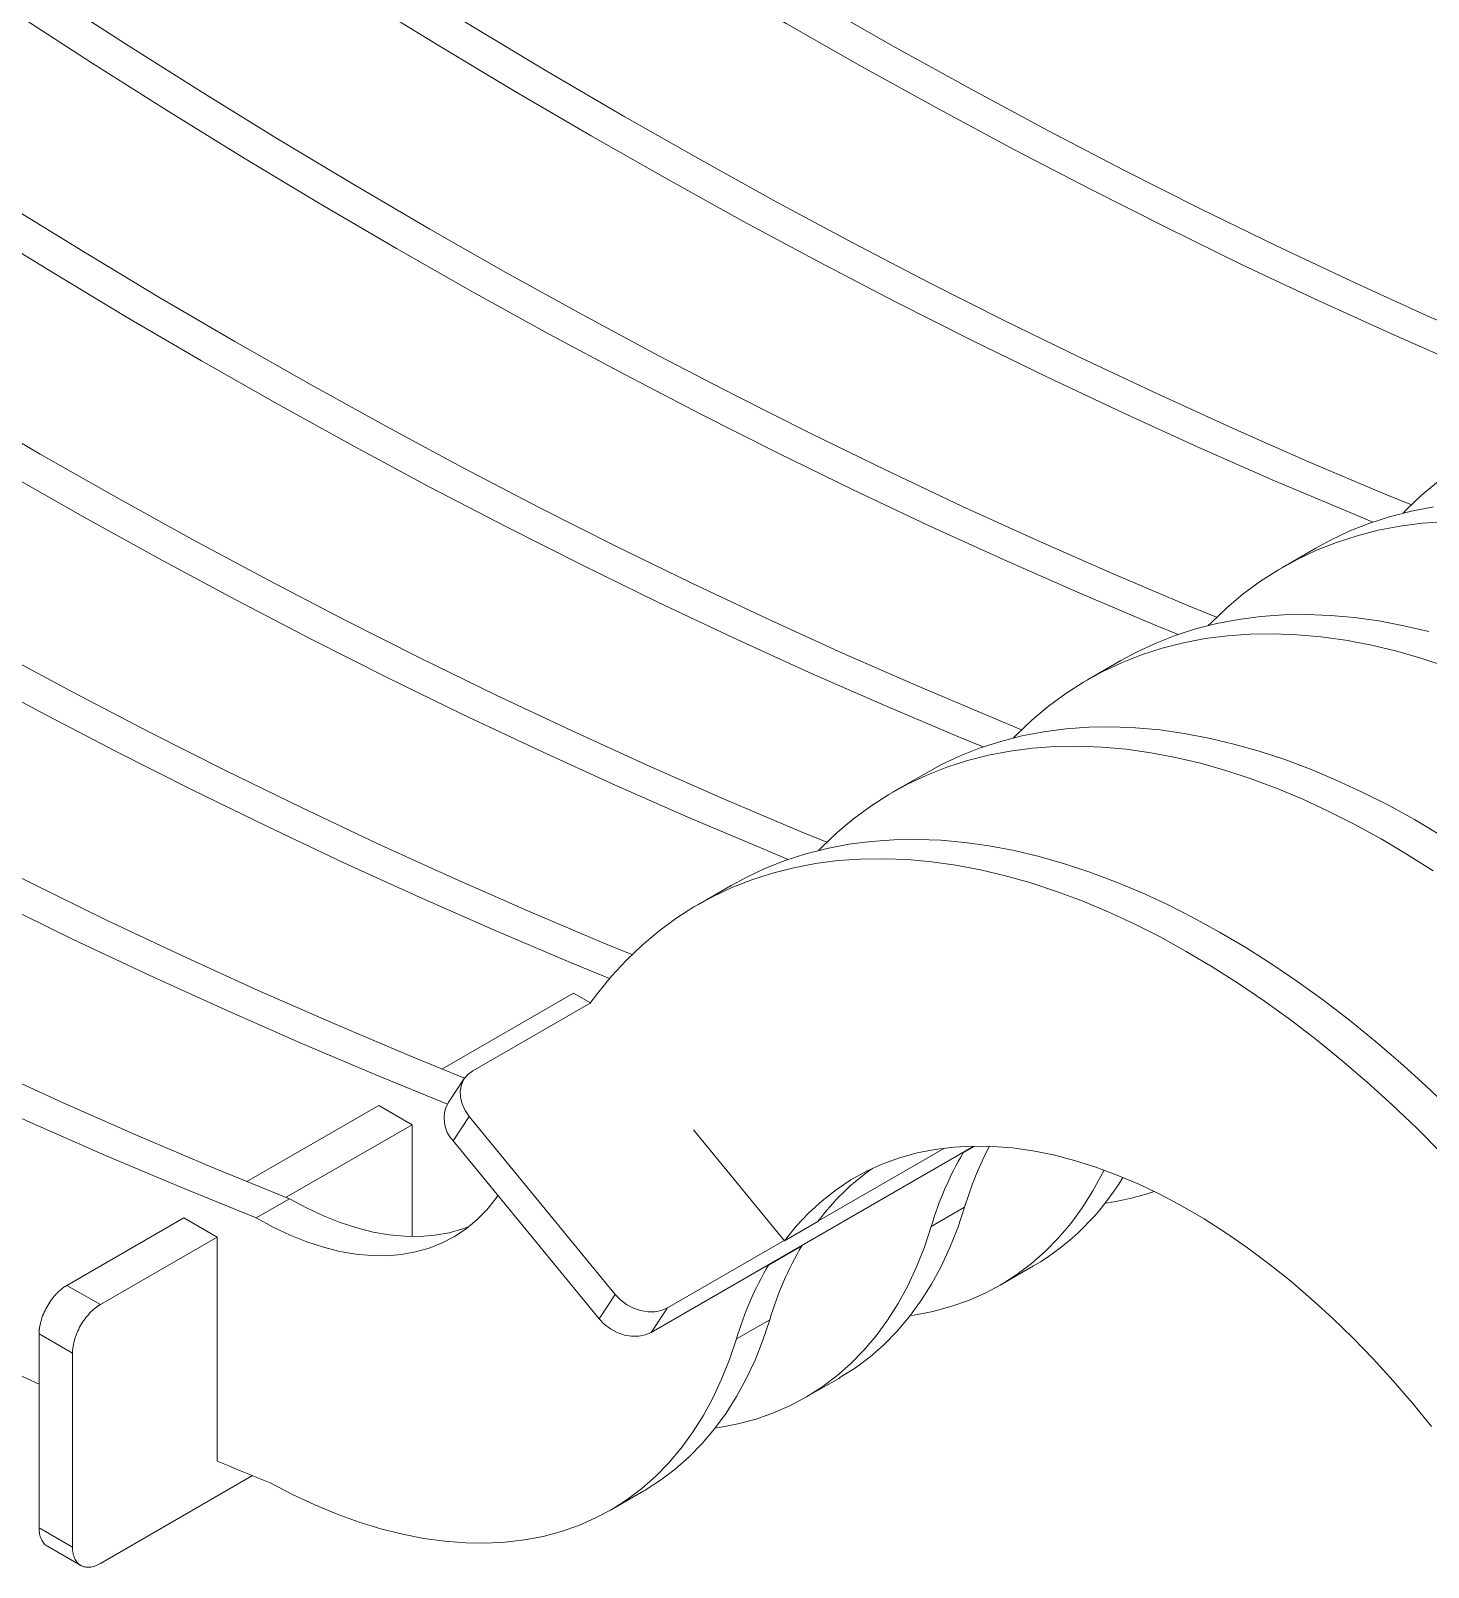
# Model space of a CAD drawing. Header units: millimetres. Extents: x -1732 to 6309, y -3588 to 3891.
# Drawn here: x 5454.2 to 5809.2, y 2510.4 to 2900.8 of the extents above; entities that cross this region are included whole.
import ezdxf

# ---------------------------------------------------------------- set-up
doc = ezdxf.new("R2010")
doc.units = ezdxf.units.MM

msp = doc.modelspace()

# ---------------------------------------------------------------- linework, layer by layer
at = {"color": 7, "linetype": 'Continuous', "lineweight": 15}
for p, q in [((5780.66, 2769.37), (5772.18, 2764.47)), ((5731.17, 2740.8), (5722.68, 2735.9)), ((5681.67, 2712.22), (5673.18, 2707.32)), ((5632.17, 2683.65), (5623.69, 2678.75)), ((5592.11, 2656.31), (5558.66, 2637)), ((5596.4, 2653.84), (5592.11, 2656.31)), ((5596.36, 2653.77), (5566.52, 2636.54)), ((5564.37, 2634.55), (5560.25, 2628.37)), ((5542.62, 2627.74), (5509.16, 2608.42)), ((5551.1, 2622.84), (5542.62, 2627.74)), ((5565.63, 2624.93), (5561.5, 2618.74)), ((5565.63, 2624.93), (5602.71, 2579.72)), ((5551.1, 2622.84), (5519.14, 2604.39)), ((5551.1, 2622.84), (5551.1, 2594.42)), ((5645.73, 2593.33), (5622.6, 2621.53)), ((5561.5, 2618.74), (5598.59, 2573.54)), ((5611.84, 2570.08), (5693.84, 2617.42)), ((5654.37, 2598.44), (5686.37, 2616.92)), ((5694.05, 2617.42), (5691.1, 2615.72)), ((5691.04, 2615.8), (5691.1, 2615.72)), ((5511.5, 2599.15), (5519.99, 2604.05)), ((5682.98, 2596.97), (5691.46, 2601.87)), ((5493.12, 2599.17), (5463.42, 2582.02)), ((5501.6, 2594.27), (5493.12, 2599.17)), ((5645.73, 2593.33), (5654.21, 2598.23)), ((5501.6, 2594.27), (5471.91, 2577.12)), ((5501.6, 2594.27), (5501.6, 2561.37)), ((5615.96, 2576.27), (5645.66, 2593.41)), ((5650.09, 2592.05), (5641.6, 2587.15)), ((5650.02, 2592.13), (5650.09, 2592.05)), ((5641.54, 2587.23), (5641.6, 2587.15)), ((5700.49, 2582.07), (5708.98, 2586.97)), ((5471.91, 2577.12), (5463.42, 2582.02)), ((5602.71, 2579.72), (5598.59, 2573.54)), ((5615.96, 2576.27), (5611.84, 2570.08)), ((5633.48, 2568.4), (5641.96, 2573.3)), ((5464.84, 2564.79), (5456.35, 2569.69)), ((5456.35, 2569.69), (5456.35, 2520.4)), ((5464.84, 2564.79), (5464.84, 2515.5)), ((5501.6, 2537.33), (5501.6, 2561.37)), ((5650.99, 2553.49), (5659.48, 2558.39)), ((5471.91, 2511.34), (5510.56, 2533.66)), ((5601.5, 2524.92), (5609.98, 2529.82)), ((5464.84, 2515.5), (5456.35, 2520.4)), ((5458.45, 2515.75), (5466.93, 2510.85))]:
    msp.add_line(p, q, dxfattribs=at)
at = {"color": 7, "linetype": 'Continuous', "lineweight": 15, "flags": 128}
for points in [[(5854.44, 2808.94), (5847.34, 2811.86), (5828.18, 2819.98), (5808.97, 2828.43), (5789.74, 2837.2), (5770.49, 2846.29), (5751.21, 2855.71), (5731.91, 2865.45), (5712.6, 2875.51), (5693.27, 2885.88), (5673.94, 2896.57), (5654.6, 2907.58), (5635.27, 2918.89), (5615.94, 2930.51), (5596.61, 2942.44), (5577.3, 2954.67), (5558, 2967.21), (5538.72, 2980.04), (5519.46, 2993.17), (5500.23, 3006.59), (5481.03, 3020.31), (5461.86, 3034.31), (5442.73, 3048.6)], [(5844.66, 2804.57), (5838.86, 2806.96), (5819.69, 2815.08), (5800.49, 2823.53), (5781.26, 2832.3), (5762, 2841.39), (5742.72, 2850.81), (5723.42, 2860.55), (5704.11, 2870.61), (5684.79, 2880.99), (5665.45, 2891.68), (5646.12, 2902.68), (5626.78, 2913.99), (5607.45, 2925.61), (5588.13, 2937.54), (5568.81, 2949.77), (5549.51, 2962.31), (5530.23, 2975.14), (5510.98, 2988.27), (5491.74, 3001.69), (5472.54, 3015.41), (5453.38, 3029.41), (5434.24, 3043.7)], [(5804.94, 2780.36), (5797.84, 2783.29), (5778.68, 2791.41), (5759.48, 2799.85), (5740.25, 2808.62), (5720.99, 2817.72), (5701.71, 2827.14), (5682.41, 2836.88), (5663.1, 2846.94), (5643.77, 2857.31), (5624.44, 2868), (5605.11, 2879), (5585.77, 2890.32), (5566.44, 2901.94), (5547.11, 2913.87), (5527.8, 2926.1), (5508.5, 2938.63), (5489.22, 2951.46), (5469.96, 2964.59), (5450.73, 2978.02), (5431.53, 2991.73), (5412.36, 3005.74), (5393.23, 3020.03)], [(5795.16, 2775.99), (5789.36, 2778.39), (5770.19, 2786.51), (5750.99, 2794.95), (5731.76, 2803.72), (5712.5, 2812.82), (5693.22, 2822.24), (5673.93, 2831.98), (5654.61, 2842.04), (5635.29, 2852.41), (5615.96, 2863.1), (5596.62, 2874.1), (5577.29, 2885.42), (5557.95, 2897.04), (5538.63, 2908.97), (5519.31, 2921.2), (5500.02, 2933.73), (5480.74, 2946.57), (5461.48, 2959.7), (5442.25, 2973.12), (5423.05, 2986.83), (5403.88, 3000.84), (5384.75, 3015.13)], [(5755.44, 2751.79), (5748.35, 2754.71), (5729.18, 2762.83), (5709.98, 2771.28), (5690.75, 2780.05), (5671.49, 2789.14), (5652.21, 2798.56), (5632.91, 2808.3), (5613.6, 2818.36), (5594.28, 2828.74), (5574.94, 2839.43), (5555.61, 2850.43), (5536.27, 2861.74), (5516.94, 2873.36), (5497.62, 2885.29), (5478.3, 2897.52), (5459, 2910.06), (5439.72, 2922.89), (5420.47, 2936.02), (5401.24, 2949.44), (5382.03, 2963.16), (5362.87, 2977.16), (5343.73, 2991.45)], [(5745.67, 2747.42), (5739.86, 2749.81), (5720.69, 2757.93), (5701.49, 2766.38), (5682.26, 2775.15), (5663.01, 2784.25), (5643.73, 2793.66), (5624.43, 2803.4), (5605.12, 2813.46), (5585.79, 2823.84), (5566.46, 2834.53), (5547.12, 2845.53), (5527.79, 2856.84), (5508.46, 2868.47), (5489.13, 2880.39), (5469.82, 2892.63), (5450.52, 2905.16), (5431.24, 2917.99), (5411.98, 2931.12), (5392.75, 2944.54), (5373.55, 2958.26), (5354.38, 2972.26), (5335.25, 2986.55)], [(5705.94, 2723.21), (5698.85, 2726.14), (5679.68, 2734.26), (5660.48, 2742.7), (5641.25, 2751.47), (5621.99, 2760.57), (5602.71, 2769.99), (5583.42, 2779.73), (5564.1, 2789.79), (5544.78, 2800.16), (5525.45, 2810.85), (5506.11, 2821.85), (5486.78, 2833.17), (5467.44, 2844.79), (5448.12, 2856.72), (5428.81, 2868.95), (5409.51, 2881.48), (5390.23, 2894.32), (5370.97, 2907.45), (5351.74, 2920.87), (5332.54, 2934.58), (5313.37, 2948.59), (5294.24, 2962.88)], [(5696.17, 2718.84), (5690.36, 2721.24), (5671.2, 2729.36), (5652, 2737.8), (5632.77, 2746.58), (5613.51, 2755.67), (5594.23, 2765.09), (5574.93, 2774.83), (5555.62, 2784.89), (5536.29, 2795.26), (5516.96, 2805.95), (5497.63, 2816.96), (5478.29, 2828.27), (5458.96, 2839.89), (5439.63, 2851.82), (5420.32, 2864.05), (5401.02, 2876.58), (5381.74, 2889.42), (5362.48, 2902.55), (5343.25, 2915.97), (5324.05, 2929.69), (5304.88, 2943.69), (5285.75, 2957.98)], [(5656.45, 2694.64), (5649.35, 2697.56), (5630.19, 2705.68), (5610.98, 2714.13), (5591.75, 2722.9), (5572.5, 2732), (5553.22, 2741.41), (5533.92, 2751.15), (5514.61, 2761.21), (5495.28, 2771.59), (5475.95, 2782.28), (5456.61, 2793.28), (5437.28, 2804.59), (5417.95, 2816.22), (5398.62, 2828.14), (5379.31, 2840.38), (5360.01, 2852.91), (5340.73, 2865.74), (5321.47, 2878.87), (5302.24, 2892.29), (5283.04, 2906.01), (5263.87, 2920.01), (5244.74, 2934.3)], [(5646.67, 2690.27), (5640.87, 2692.67), (5621.7, 2700.78), (5602.5, 2709.23), (5583.27, 2718), (5564.01, 2727.1), (5544.73, 2736.52), (5525.43, 2746.26), (5506.12, 2756.31), (5486.8, 2766.69), (5467.46, 2777.38), (5448.13, 2788.38), (5428.79, 2799.7), (5409.46, 2811.32), (5390.14, 2823.25), (5370.82, 2835.48), (5351.52, 2848.01), (5332.24, 2860.84), (5312.99, 2873.97), (5293.75, 2887.4), (5274.55, 2901.11), (5255.39, 2915.11), (5236.25, 2929.4)], [(5606.95, 2666.06), (5599.85, 2668.99), (5580.69, 2677.11), (5561.49, 2685.55), (5542.26, 2694.33), (5523, 2703.42), (5503.72, 2712.84), (5484.42, 2722.58), (5465.11, 2732.64), (5445.78, 2743.01), (5426.45, 2753.7), (5407.12, 2764.71), (5387.78, 2776.02), (5368.45, 2787.64), (5349.12, 2799.57), (5329.81, 2811.8), (5310.51, 2824.33), (5291.23, 2837.17), (5271.97, 2850.3), (5252.74, 2863.72), (5233.54, 2877.44), (5214.37, 2891.44), (5195.24, 2905.73)], [(5601.27, 2660.02), (5591.37, 2664.09), (5572.2, 2672.21), (5553, 2680.66), (5533.77, 2689.43), (5514.51, 2698.52), (5495.23, 2707.94), (5475.94, 2717.68), (5456.62, 2727.74), (5437.3, 2738.11), (5417.97, 2748.8), (5398.63, 2759.81), (5379.3, 2771.12), (5359.96, 2782.74), (5340.64, 2794.67), (5321.33, 2806.9), (5302.03, 2819.44), (5282.75, 2832.27), (5263.49, 2845.4), (5244.26, 2858.82), (5225.06, 2872.54), (5205.89, 2886.54), (5186.76, 2900.83)], [(5564.44, 2634.65), (5550.36, 2640.42), (5531.19, 2648.53), (5511.99, 2656.98), (5492.76, 2665.75), (5473.5, 2674.85), (5454.22, 2684.27), (5434.92, 2694.01), (5415.61, 2704.06), (5396.29, 2714.44), (5376.95, 2725.13), (5357.62, 2736.13), (5338.28, 2747.44), (5318.95, 2759.07), (5299.63, 2770.99), (5280.31, 2783.23), (5261.01, 2795.76), (5241.73, 2808.59), (5222.48, 2821.72), (5203.25, 2835.15), (5184.04, 2848.86), (5164.88, 2862.86), (5145.74, 2877.15)], [(5560.08, 2628.1), (5541.87, 2635.52), (5522.7, 2643.64), (5503.5, 2652.08), (5484.27, 2660.85), (5465.02, 2669.95), (5445.74, 2679.37), (5426.44, 2689.11), (5407.13, 2699.17), (5387.8, 2709.54), (5368.47, 2720.23), (5349.13, 2731.23), (5329.8, 2742.55), (5310.47, 2754.17), (5291.14, 2766.1), (5271.83, 2778.33), (5252.53, 2790.86), (5233.25, 2803.69), (5213.99, 2816.82), (5194.76, 2830.25), (5175.56, 2843.96), (5156.39, 2857.97), (5137.26, 2872.26)], [(5519.99, 2604.05), (5500.86, 2611.84), (5481.69, 2619.96), (5462.49, 2628.41), (5443.26, 2637.18), (5424, 2646.27), (5404.72, 2655.69), (5385.43, 2665.43), (5366.11, 2675.49), (5346.79, 2685.86), (5327.46, 2696.55), (5308.12, 2707.56), (5288.79, 2718.87), (5269.45, 2730.49), (5250.13, 2742.42), (5230.82, 2754.65), (5211.52, 2767.19), (5192.24, 2780.02), (5172.98, 2793.15), (5153.75, 2806.57), (5134.55, 2820.29), (5115.38, 2834.29), (5096.25, 2848.58)], [(5511.5, 2599.15), (5492.37, 2606.94), (5473.21, 2615.06), (5454.01, 2623.51), (5434.78, 2632.28), (5415.52, 2641.37), (5396.24, 2650.79), (5376.94, 2660.53), (5357.63, 2670.59), (5338.3, 2680.97), (5318.97, 2691.66), (5299.64, 2702.66), (5280.3, 2713.97), (5260.97, 2725.59), (5241.64, 2737.52), (5222.33, 2749.75), (5203.03, 2762.29), (5183.75, 2775.12), (5164.49, 2788.25), (5145.26, 2801.67), (5126.06, 2815.39), (5106.89, 2829.39), (5087.76, 2843.68)], [(5811.75, 2786.32), (5807.56, 2782.8), (5803.56, 2778.99), (5802.86, 2778.28)], [(5810.54, 2779.84), (5805.02, 2778.78), (5799.64, 2777.41), (5794.41, 2775.73), (5789.33, 2773.72), (5784.42, 2771.41), (5780.66, 2769.37)], [(5813.5, 2776.08), (5807.72, 2775.67), (5802.06, 2774.94), (5796.54, 2773.89), (5791.15, 2772.51), (5785.92, 2770.83), (5780.85, 2768.83), (5775.93, 2766.51), (5771.19, 2763.89), (5766.63, 2760.97), (5762.25, 2757.75), (5758.06, 2754.23), (5754.06, 2750.42), (5753.36, 2749.7)], [(5105.63, 2764.57), (5124.9, 2750.59), (5144.21, 2736.89), (5163.54, 2723.47), (5182.9, 2710.34), (5202.28, 2697.49), (5221.68, 2684.94), (5241.09, 2672.68), (5260.51, 2660.71), (5279.94, 2649.04), (5299.37, 2637.68), (5318.8, 2626.61), (5338.23, 2615.84), (5357.66, 2605.39), (5377.07, 2595.23), (5396.46, 2585.39), (5415.84, 2575.86), (5435.2, 2566.64), (5454.54, 2557.74), (5456.35, 2556.92)], [(5809.36, 2748.15), (5803, 2749.66), (5796.71, 2750.85), (5790.51, 2751.72), (5784.4, 2752.27), (5778.39, 2752.5), (5772.49, 2752.41), (5766.7, 2752), (5761.05, 2751.26), (5755.52, 2750.21), (5750.14, 2748.84), (5744.91, 2747.15), (5739.83, 2745.15), (5734.92, 2742.84), (5731.17, 2740.8)], [(5813.79, 2739.3), (5807.31, 2741.43), (5800.88, 2743.25), (5794.52, 2744.76), (5788.23, 2745.95), (5782.02, 2746.82), (5775.91, 2747.37), (5769.9, 2747.6), (5764, 2747.51), (5758.22, 2747.1), (5752.56, 2746.36), (5747.04, 2745.31), (5741.66, 2743.94), (5736.42, 2742.25), (5731.35, 2740.25), (5726.44, 2737.94), (5721.7, 2735.32), (5717.13, 2732.4), (5712.75, 2729.17), (5708.56, 2725.65), (5704.57, 2721.85), (5703.87, 2721.13)], [(5812.37, 2696.44), (5805.73, 2700.38), (5799.1, 2704.02), (5792.48, 2707.37), (5785.88, 2710.42), (5779.31, 2713.18), (5772.78, 2715.62), (5766.29, 2717.75), (5759.87, 2719.58), (5753.5, 2721.08), (5747.22, 2722.27), (5741.01, 2723.15), (5734.9, 2723.7), (5728.89, 2723.93), (5722.99, 2723.83), (5717.21, 2723.42), (5711.55, 2722.69), (5706.03, 2721.64), (5700.64, 2720.26), (5695.41, 2718.58), (5690.34, 2716.58), (5685.42, 2714.26), (5681.67, 2712.22)], [(5810.51, 2687.33), (5803.88, 2691.54), (5797.25, 2695.48), (5790.62, 2699.12), (5784, 2702.47), (5777.4, 2705.53), (5770.83, 2708.28), (5764.29, 2710.72), (5757.81, 2712.86), (5751.38, 2714.68), (5745.02, 2716.19), (5738.73, 2717.38), (5732.53, 2718.25), (5726.42, 2718.8), (5720.4, 2719.03), (5714.5, 2718.94), (5708.72, 2718.52), (5703.06, 2717.79), (5697.54, 2716.74), (5692.16, 2715.37), (5686.93, 2713.68), (5681.85, 2711.68), (5676.94, 2709.37), (5672.2, 2706.75), (5667.63, 2703.82), (5663.25, 2700.6), (5659.06, 2697.08), (5655.07, 2693.27), (5654.37, 2692.55)], [(5814.86, 2626.78), (5808.55, 2632.79), (5802.17, 2638.56), (5795.73, 2644.09), (5789.23, 2649.37), (5782.68, 2654.4), (5776.1, 2659.16), (5769.49, 2663.65), (5762.87, 2667.87), (5756.24, 2671.8), (5749.61, 2675.45), (5742.99, 2678.8), (5736.39, 2681.85), (5729.81, 2684.6), (5723.28, 2687.05), (5716.8, 2689.18), (5710.37, 2691), (5704.01, 2692.51), (5697.72, 2693.7), (5691.51, 2694.57), (5685.4, 2695.12), (5679.39, 2695.35), (5673.49, 2695.26), (5667.71, 2694.85), (5662.05, 2694.11), (5656.53, 2693.06), (5651.15, 2691.69), (5645.91, 2690), (5640.84, 2688), (5635.93, 2685.69), (5632.17, 2683.65)], [(5812.6, 2615.65), (5806.38, 2621.88), (5800.07, 2627.89), (5793.68, 2633.66), (5787.24, 2639.19), (5780.74, 2644.48), (5774.2, 2649.5), (5767.62, 2654.26), (5761.01, 2658.76), (5754.38, 2662.97), (5747.75, 2666.9), (5741.12, 2670.55), (5734.5, 2673.9), (5727.9, 2676.95), (5721.33, 2679.7), (5714.8, 2682.15), (5708.31, 2684.28), (5701.88, 2686.1), (5695.52, 2687.61), (5689.23, 2688.8), (5683.03, 2689.67), (5676.92, 2690.22), (5670.91, 2690.45), (5665.01, 2690.36), (5659.22, 2689.95), (5653.57, 2689.22), (5648.04, 2688.16), (5642.66, 2686.79), (5637.43, 2685.1), (5632.35, 2683.1), (5627.44, 2680.79), (5622.7, 2678.17), (5618.14, 2675.25), (5613.76, 2672.03), (5609.57, 2668.51), (5605.57, 2664.7), (5601.78, 2660.6), (5598.19, 2656.23), (5596.26, 2653.63)], [(5566.52, 2636.54), (5565.25, 2635.6), (5564.28, 2634.41), (5563.63, 2633.01), (5563.33, 2631.45), (5563.38, 2629.8), (5563.8, 2628.12), (5564.56, 2626.48), (5565.63, 2624.93)], [(5645.73, 2593.33), (5648.69, 2597.02), (5651.86, 2600.41), (5655.24, 2603.51), (5658.82, 2606.32), (5662.59, 2608.82), (5666.54, 2611.01), (5670.66, 2612.88), (5674.95, 2614.44), (5679.4, 2615.67), (5683.99, 2616.58), (5688.72, 2617.16), (5693.57, 2617.42), (5698.54, 2617.34), (5703.62, 2616.94), (5708.8, 2616.21), (5714.05, 2615.15), (5719.38, 2613.78), (5724.78, 2612.07), (5730.22, 2610.06), (5735.7, 2607.73), (5741.21, 2605.09), (5746.74, 2602.15), (5752.27, 2598.91), (5757.79, 2595.39), (5763.29, 2591.58), (5768.77, 2587.5), (5774.2, 2583.15), (5779.57, 2578.55), (5784.88, 2573.7), (5790.12, 2568.62), (5795.26, 2563.31), (5800.31, 2557.78), (5805.25, 2552.06), (5810.07, 2546.14)], [(5677.62, 2574.33), (5678.64, 2574.48), (5683.39, 2575.39), (5687.98, 2576.62), (5692.42, 2578.18), (5696.7, 2580.05), (5700.8, 2582.25), (5704.72, 2584.75), (5708.46, 2587.56), (5711.99, 2590.67), (5715.33, 2594.08), (5718.45, 2597.78), (5721.36, 2601.75), (5724.05, 2606), (5726.51, 2610.52), (5726.91, 2611.32)], [(5572.9, 2604.85), (5572.38, 2604.12), (5570.07, 2601.25), (5567.55, 2598.66), (5564.82, 2596.39), (5561.88, 2594.43), (5558.77, 2592.79), (5555.47, 2591.48), (5552.01, 2590.5), (5548.4, 2589.85), (5544.66, 2589.55), (5540.79, 2589.58), (5536.81, 2589.95), (5532.74, 2590.66), (5528.59, 2591.71), (5524.37, 2593.09), (5520.11, 2594.79), (5515.82, 2596.82), (5511.5, 2599.15)], [(5565.56, 2596.96), (5563.96, 2596.37), (5560.5, 2595.39), (5556.89, 2594.75), (5553.14, 2594.44), (5549.27, 2594.48), (5545.3, 2594.85), (5541.22, 2595.56), (5537.07, 2596.61), (5532.86, 2597.99), (5528.6, 2599.69), (5524.3, 2601.72), (5519.99, 2604.05)], [(5659.48, 2558.39), (5659.79, 2558.57), (5663.71, 2561.08), (5667.44, 2563.89), (5670.98, 2567), (5674.32, 2570.41), (5677.44, 2574.1), (5680.35, 2578.08), (5683.04, 2582.33), (5685.5, 2586.84), (5687.72, 2591.61), (5689.71, 2596.62), (5691.46, 2601.87)], [(5628.12, 2545.75), (5629.15, 2545.91), (5633.89, 2546.81), (5638.48, 2548.05), (5642.92, 2549.6), (5647.2, 2551.48), (5651.3, 2553.67), (5655.23, 2556.18), (5658.96, 2558.99), (5662.5, 2562.1), (5665.83, 2565.51), (5668.96, 2569.2), (5671.86, 2573.18), (5674.55, 2577.43), (5677.01, 2581.94), (5679.24, 2586.71), (5681.23, 2591.72), (5682.98, 2596.97)], [(5602.71, 2579.72), (5604.05, 2578.33), (5605.61, 2577.15), (5607.34, 2576.22), (5609.15, 2575.59), (5610.99, 2575.27), (5612.79, 2575.28), (5614.46, 2575.62), (5615.96, 2576.27)], [(5598.59, 2573.54), (5599.93, 2572.14), (5601.49, 2570.96), (5603.21, 2570.04), (5605.03, 2569.4), (5606.87, 2569.09), (5608.66, 2569.1), (5610.34, 2569.43), (5611.84, 2570.08)], [(5609.98, 2529.82), (5610.29, 2530), (5614.21, 2532.5), (5617.95, 2535.31), (5621.48, 2538.42), (5624.82, 2541.83), (5627.94, 2545.53), (5630.85, 2549.5), (5633.54, 2553.75), (5636, 2558.27), (5638.22, 2563.03), (5640.21, 2568.05), (5641.96, 2573.3)], [(5515.06, 2531.84), (5520.75, 2528.88), (5526.42, 2526.23), (5532.06, 2523.89), (5537.66, 2521.87), (5543.2, 2520.16), (5548.69, 2518.78), (5554.09, 2517.72), (5559.42, 2516.98), (5564.65, 2516.58), (5569.77, 2516.5), (5574.77, 2516.75), (5579.65, 2517.33), (5584.39, 2518.24), (5588.99, 2519.47), (5593.43, 2521.03), (5597.7, 2522.91), (5601.81, 2525.1), (5605.73, 2527.6), (5609.46, 2530.41), (5613, 2533.53), (5616.33, 2536.93), (5619.46, 2540.63), (5622.37, 2544.61), (5625.05, 2548.85), (5627.51, 2553.37), (5629.74, 2558.14), (5631.73, 2563.15), (5633.48, 2568.4)], [(5501.6, 2537.33), (5503.29, 2536.64), (5504.97, 2535.95), (5506.65, 2535.25), (5508.33, 2534.57), (5510.02, 2533.88), (5511.7, 2533.2), (5513.38, 2532.51), (5515.06, 2531.84)]]:
    msp.add_lwpolyline(points, dxfattribs=at)
at = {"color": 7, "linetype": 'Continuous', "lineweight": 15}
for centre, radius, start, end in [((5567.42, 2624.41), 8.19, 151.0716, 223.7339), ((5774.53, 2577.1), 86.69, 152.3174, 163.3968), ((5764.53, 2572.76), 85.08, 149.6673, 163.4621), ((5702.67, 2562.44), 60.25, 125.1029, 143.5548), ((5676.21, 2642.7), 64.65, 300.4482, 329.068), ((5718.19, 2667.76), 65.47, 277.838, 289.0904), ((5723.52, 2549.08), 85.08, 149.6673, 163.4621), ((5715.04, 2544.18), 85.08, 149.6673, 163.4621)]:
    msp.add_arc(centre, radius, start, end, dxfattribs=at)
for points, knots in [([(5853.54, 2887.52), (5853.33, 2887.66), (5853.12, 2887.8), (5852.91, 2887.95), (5851.41, 2888.98), (5848.3, 2891.13), (5842.58, 2895.03), (5837.12, 2898.73), (5831.44, 2902.55), (5825.53, 2906.49), (5816.1, 2912.73), (5802.6, 2921.52), (5785.4, 2932.49), (5767.48, 2943.65), (5749.68, 2954.51), (5731.31, 2965.46), (5712.78, 2976.28), (5694, 2987), (5674.89, 2997.68), (5655.88, 3008.08), (5636.23, 3018.6), (5616.85, 3028.76), (5602.32, 3036.21), (5593.33, 3040.76), (5589.43, 3042.73), (5585.58, 3044.67), (5581.8, 3046.56), (5578.07, 3048.42), (5574.41, 3050.24), (5570.8, 3052.02), (5567.26, 3053.76), (5563.78, 3055.47), (5560.04, 3057.3), (5557.99, 3058.29), (5556.98, 3058.78), (5556.73, 3058.91), (5556.47, 3059.03), (5556.21, 3059.16)], [-0.002634, -0.002634, -0.002634, -0.002634, 0, 0, 0, 0.019035, 0.038782, 0.059243, 0.080416, 0.102301, 0.124898, 0.184675, 0.249894, 0.310299, 0.37494, 0.436228, 0.499961, 0.563684, 0.624964, 0.68961, 0.750019, 0.815265, 0.875064, 0.887482, 0.899688, 0.911682, 0.923464, 0.935035, 0.946393, 0.957539, 0.968473, 0.979194, 0.989703, 1, 1, 1, 1.002633, 1.002633, 1.002633, 1.002633]), ([(5852.06, 2877.02), (5851.35, 2877.51), (5849.9, 2878.51), (5846.81, 2880.63), (5842, 2883.92), (5835.12, 2888.59), (5827.02, 2894.02), (5810, 2905.31), (5772.37, 2929.56), (5711.9, 2966.01), (5648.18, 3001.25), (5601.95, 3025.22), (5578.43, 3037.02), (5566.51, 3042.91), (5560.5, 3045.85), (5557.12, 3047.5), (5555.51, 3048.28), (5554.74, 3048.66)], [0, 0, 0, 0, 0.008066, 0.01646, 0.034856, 0.062268, 0.093474, 0.124806, 0.249878, 0.5, 0.750122, 0.875194, 0.937731, 0.969003, 0.985245, 0.992923, 1, 1, 1, 1]), ([(5463.42, 2582.02), (5463.27, 2581.94), (5462.98, 2581.76), (5462.53, 2581.45), (5462.09, 2581.11), (5461.65, 2580.74), (5461.22, 2580.34), (5460.52, 2579.65), (5459.58, 2578.55), (5458.52, 2576.96), (5457.59, 2575.17), (5457.01, 2573.62), (5456.67, 2572.35), (5456.54, 2571.7), (5456.47, 2571.29), (5456.45, 2571.14), (5456.43, 2570.97), (5456.41, 2570.79), (5456.39, 2570.6), (5456.37, 2570.39), (5456.36, 2570.17), (5456.35, 2570.01), (5456.35, 2569.8), (5456.35, 2569.69)], [0, 0, 0, 0, 0.039831, 0.079834, 0.120015, 0.160374, 0.200917, 0.241645, 0.359455, 0.482504, 0.605254, 0.741202, 0.802287, 0.870678, 0.880288, 0.891087, 0.903077, 0.916256, 0.930625, 0.946184, 0.962933, 0.980871, 1, 1, 1, 1]), ([(5471.91, 2577.12), (5471.85, 2577.09), (5471.73, 2577.02), (5471.56, 2576.91), (5471.39, 2576.8), (5471.15, 2576.64), (5470.86, 2576.43), (5470.41, 2576.08), (5469.84, 2575.59), (5468.97, 2574.71), (5467.94, 2573.48), (5466.86, 2571.82), (5466.13, 2570.34), (5465.65, 2569.14), (5465.36, 2568.24), (5465.13, 2567.34), (5464.99, 2566.61), (5464.91, 2566.04), (5464.87, 2565.61), (5464.84, 2565.2), (5464.84, 2564.93), (5464.84, 2564.79)], [0, 0, 0, 0, 0.015538, 0.031098, 0.046692, 0.062327, 0.093791, 0.124994, 0.187419, 0.249953, 0.374925, 0.499897, 0.624886, 0.687452, 0.750041, 0.812485, 0.875025, 0.906282, 0.937482, 0.968697, 1, 1, 1, 1]), ([(5456.35, 2520.4), (5456.38, 2519.88), (5456.43, 2518.84), (5456.84, 2517.52), (5457.51, 2516.49), (5458.06, 2515.9), (5458.44, 2515.76), (5458.45, 2515.76)], [0, 0, 0, 0, 0.247848, 0.495513, 0.743298, 0.991085, 1, 1, 1, 1]), ([(5464.84, 2515.5), (5464.84, 2515.42), (5464.84, 2515.27), (5464.85, 2515), (5464.88, 2514.55), (5464.96, 2513.96), (5465.13, 2513.28), (5465.44, 2512.45), (5465.98, 2511.57), (5466.86, 2510.82), (5467.76, 2510.47), (5468.56, 2510.37), (5469.19, 2510.39), (5469.84, 2510.49), (5470.41, 2510.65), (5470.86, 2510.82), (5471.21, 2510.97), (5471.56, 2511.14), (5471.79, 2511.27), (5471.91, 2511.34)], [0, 0, 0, 0, 0.018009, 0.036329, 0.065236, 0.12513, 0.187678, 0.250144, 0.37507, 0.499997, 0.62492, 0.687455, 0.74997, 0.812465, 0.874966, 0.90625, 0.937466, 0.96869, 1, 1, 1, 1])]:
    msp.add_open_spline(points, degree=3, knots=knots, dxfattribs=at)

doc.saveas('drawing.dxf')
